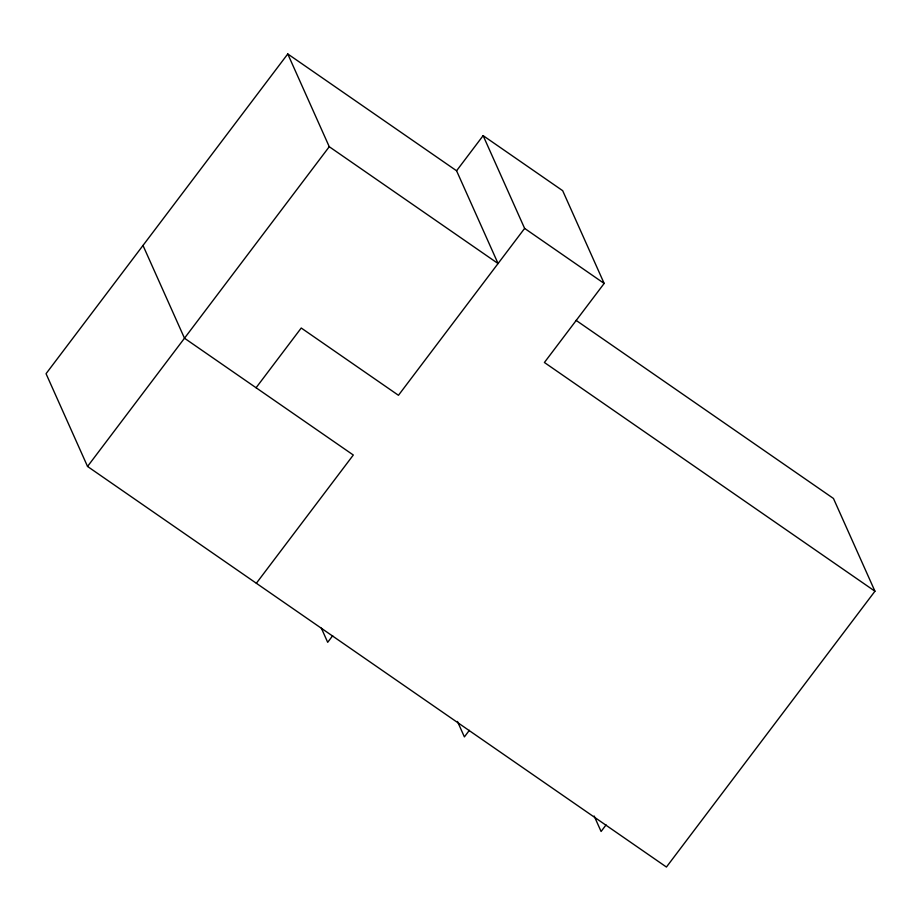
<?xml version="1.0" encoding="UTF-8"?>
<svg xmlns="http://www.w3.org/2000/svg" width="921" height="921" viewBox="0 0 921 921"><rect width="100%" height="100%" fill="white"/><g stroke="black" fill="none" stroke-linecap="round" stroke-linejoin="round"><path stroke-width="1.38" d="M287.766 53.959L329.258 146.715L498.065 263.533L456.574 170.776L287.766 53.959L46.05 373.696L87.541 466.452L666.436 867.041L874.95 591.224L833.459 498.468L576.109 320.381M87.541 466.452L329.258 146.715M256.084 387.741L301.236 328.014L398.459 395.293L524.625 228.396L483.134 135.64L456.574 170.776M256.349 583.269L353.307 455.02L184.488 338.214L142.997 245.447M332.677 635.72L327.692 642.317L321.348 628.145M483.134 135.64L562.673 190.682L604.164 283.438L544.403 362.494L874.95 591.224M469.365 730.318L464.391 736.904L457.472 721.442M606.064 824.905L601.091 831.49L594.172 816.029M524.625 228.396L604.164 283.438"/></g></svg>
